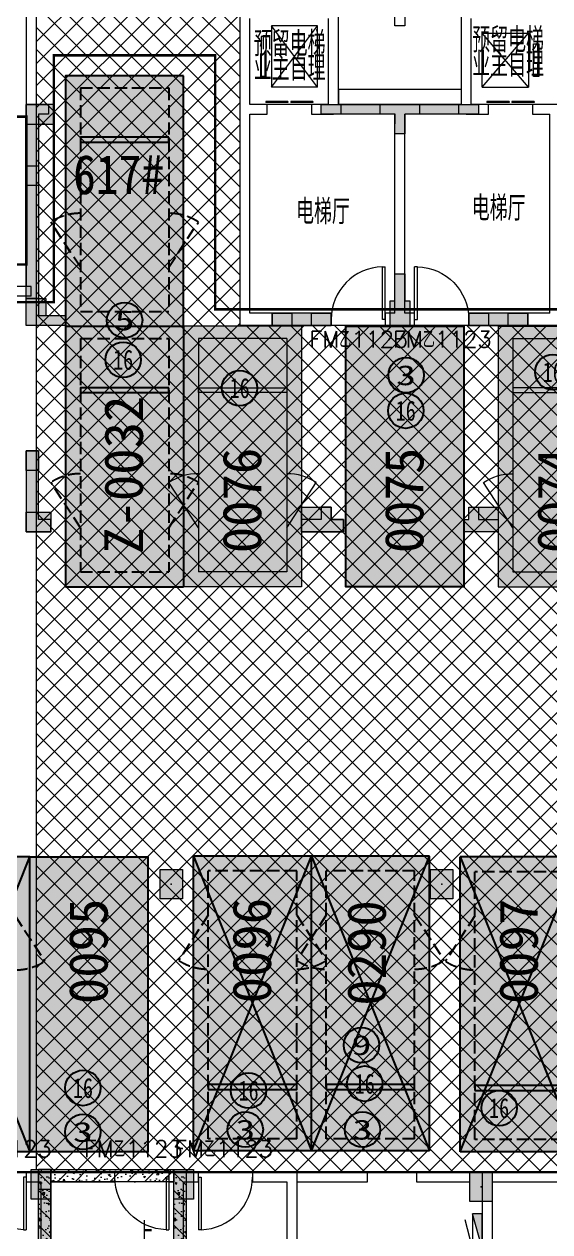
# Model space of a CAD drawing. Extents: x -264757 to 86229, y 4049843 to 4347093.
# Drawn here: x -49333 to -38639, y 4259662 to 4284241 of the extents above; entities that cross this region are included whole.
import ezdxf
from ezdxf.enums import TextEntityAlignment as Align
from ezdxf.xclip import XClip

# ---------------------------------------------------------------- set-up
doc = ezdxf.new("R2010")
doc.units = 0
doc.header["$LTSCALE"] = 1000
doc.header["$MEASUREMENT"] = 0
doc.header["$XCLIPFRAME"] = 0
doc.linetypes.add('AX-01DK-PB01$1$A-001-车位参照B1$0$A-001-车位参照B1$0$A-001-车位参照B1$0$A-H4-001-基本图形$0$A-001-车位B1$0$DASH', pattern=[0.35, 0.25, -0.1])
doc.linetypes.add('DASH', pattern=[0.35, 0.25, -0.1])
for name, color, linetype in [('AX-01DK-PB01$0$A-2-Text', 8, 'Continuous'), ('不利因素1-紧邻消火栓', 7, 'Continuous'), ('不利因素3-紧邻房间出入口', 7, 'Continuous'), ('不利因素5-单面靠墙', 7, 'Continuous'), ('不利因素9-坡道上停车', 7, 'Continuous'), ('不可售车位', 255, 'Continuous'), ('大车位', 7, 'Continuous'), ('子母车位', 7, 'Continuous'), ('普通车位', 7, 'Continuous')]:
    doc.layers.add(name, color=color, linetype=linetype)
doc.layers.add('AX-01DK-PB01$0$AX-001DK-01-PB01-02$0$A-3-WinF(Text)', color=8, linetype='Continuous', plot=False)
doc.layers.add('无关图层', color=8, linetype='Continuous', lineweight=0)
doc.layers.add('车位归属楼栋范围线', color=7, linetype='Continuous', true_color=0x19e6c7)
doc.styles.add('AX-01DK-PB01$0$_TCH_DIM', font='SIMPLEX', dxfattribs={"bigfont": 'GBCBIG'})
doc.styles.add('AX-01DK-PB01$0$AX-001DK-01-PB01-02$0$_TCH_WINDOW', font='SIMPLEX', dxfattribs={"bigfont": 'GBCBIG'})
doc.styles.add('AX-01DK-PB01$0$Standard', font='gbenor.shx', dxfattribs={"bigfont": 'gbcbig.shx'})
doc.styles.add('AX-01DK-PB01$1$AX-001DK-01-PB01-02$0$黑体', font='simhei.ttf')
doc.styles.add('AX-ACK-BIANH1$0$黑体', font='simhei.ttf')
doc.styles.add('AX-ACK-P01-WALL$0$黑体', font='simhei.ttf')
doc.styles.add('SX-ACK-PB01-WNC-ALL$0$黑体', font='simhei.ttf')
doc.styles.add('黑体', font='simhei.ttf')

# ---------------------------------------------------------------- blocks, each defined once
blk = doc.blocks.new('A$C7e5eb487')
at = {"layer": '普通车位', "true_color": 0xf18f8e}
h = blk.add_hatch(color=11, dxfattribs=at)
h.dxf.hatch_style = 1
h.paths.add_polyline_path([(2400, 0), (2400, -5300), (0, -5300), (0, 0)])
blk = doc.blocks.new('普通车位')
at = {"layer": '无关图层'}
for p, q in [((-2.253, 3.186), (0.077, 3.764)), ((1.352, -1.38), (0.077, 3.764)), ((-1.889, 2.967), (-0.142, 3.4)), ((1.001, -1.21), (-0.142, 3.4)), ((-0.977, -1.958), (-2.253, 3.186)), ((-0.746, -1.643), (-1.889, 2.967)), ((-0.746, -1.643), (1.001, -1.21)), ((-0.977, -1.958), (1.352, -1.38))]:
    blk.add_line(p, q, dxfattribs=at)
for points in [[(0.074, 2.527), (0.879, 1.777)], [(-1.673, 2.094), (-2.033, 1.054)]]:
    blk.add_lwpolyline(points, dxfattribs=at)
blk.add_lwpolyline([(0.76, -0.239), (-0.987, -0.673), (-1.011, -0.575), (0.736, -0.142)], close=True, dxfattribs=at)
for centre, start, end in [((0.074, 2.527), 283.9287, 316.9845), ((-1.673, 2.094), 250.873, 283.9287)]:
    blk.add_arc(centre, 1.1, start, end, dxfattribs=at)
at = {"layer": '普通车位', "xscale": -0.0009999999999999812, "yscale": 0.0009999999999999812, "zscale": 0.0009999999999999812, "rotation": 13.92873520577783}
blk.add_blockref('A$C7e5eb487', (0.077, 3.764), dxfattribs=at)
blk = doc.blocks.new('A$C741380cb')
at = {"layer": '子母车位', "true_color": 0x0617f9}
h = blk.add_hatch(color=5, dxfattribs=at)
h.dxf.hatch_style = 1
h.paths.add_polyline_path([(2400, 0), (2400, -10400), (0, -10400), (0, 0)])
blk = doc.blocks.new('子母车位1')
at = {"layer": '子母车位', "color": 8, "linetype": 'AX-01DK-PB01$1$A-001-车位参照B1$0$A-001-车位参照B1$0$A-001-车位参照B1$0$A-H4-001-基本图形$0$A-001-车位B1$0$DASH'}
for p, q in [((330318, -478521), (332118, -478521)), ((330318, -478521), (330318, -483071, 0)), ((332118, -478521), (332118, -483071, 0)), ((330318, -483071, 0), (332118, -483071, 0)), ((330318, -483621, 0), (332118, -483621, 0)), ((330318, -483621, 0), (330318, -488371)), ((332118, -483621, 0), (332118, -488371)), ((330318, -488371), (332118, -488371))]:
    blk.add_line(p, q, dxfattribs=at)
at = {"layer": '子母车位', "color": 83}
for p, q in [((330018, -483371, 0), (330018, -488671)), ((330018, -483371, 0), (332418, -483371, 0)), ((332418, -483371, 0), (332418, -488671)), ((330018, -488671), (332418, -488671))]:
    blk.add_line(p, q, dxfattribs=at)
blk.add_lwpolyline([(332418, -478271), (330018, -478271), (330018, -483371), (332418, -483371)], close=True, dxfattribs=at)
at = {"layer": '子母车位'}
blk.add_lwpolyline([(332118, -479521), (330318, -479521), (330318, -479621), (332118, -479621)], close=True, dxfattribs=at)
at = {"layer": '子母车位', "linetype": 'AX-01DK-PB01$1$A-001-车位参照B1$0$A-001-车位参照B1$0$A-001-车位参照B1$0$A-H4-001-基本图形$0$A-001-车位B1$0$DASH'}
for points in [[(330318, -482171), (329718, -481249)], [(332118, -482171), (332718, -481249)]]:
    blk.add_lwpolyline(points, dxfattribs=at)
at = {"layer": '子母车位', "elevation": 0}
blk.add_lwpolyline([(332118, -484621), (330318, -484621), (330318, -484721), (332118, -484721)], close=True, dxfattribs=at)
at = {"layer": '子母车位', "linetype": 'AX-01DK-PB01$1$A-001-车位参照B1$0$A-001-车位参照B1$0$A-001-车位参照B1$0$A-H4-001-基本图形$0$A-001-车位B1$0$DASH', "elevation": 0}
for points in [[(330318, -487471), (329718, -486549)], [(332118, -487471), (332718, -486549)]]:
    blk.add_lwpolyline(points, dxfattribs=at)
at = {"layer": '子母车位', "linetype": 'AX-01DK-PB01$1$A-001-车位参照B1$0$A-001-车位参照B1$0$A-001-车位参照B1$0$A-H4-001-基本图形$0$A-001-车位B1$0$DASH'}
for centre, start, end in [((330318, -482171, 0), 89.9997, 123.0554), ((332118, -482171, 0), 56.9439, 89.9997), ((330318, -487471), 89.9997, 123.0554), ((332118, -487471), 56.9439, 89.9997)]:
    blk.add_arc(centre, 1100, start, end, dxfattribs=at)
at = {"layer": '子母车位', "rotation": 179.9996583709065}
blk.add_blockref('A$C741380cb', (332418, -488671), dxfattribs=at)
blk = doc.blocks.new('大车位1')
at = {"layer": '大车位', "true_color": 0xe806f9}
h = blk.add_hatch(color=6, dxfattribs=at)
h.dxf.hatch_style = 1
h.paths.add_polyline_path([(2400, 6000), (2400, 0), (0, 0), (0, 6000)])
at = {"layer": '大车位', "color": 83}
for p, q in [((0, 0), (0, 6000, 0)), ((2400, 6000, 0), (0, 6000, 0)), ((2400, 0), (2400, 6000, 0)), ((2400, 0), (0, 0))]:
    blk.add_line(p, q, dxfattribs=at)
at = {"layer": '大车位', "color": 8, "linetype": 'AX-01DK-PB01$1$A-001-车位参照B1$0$A-001-车位参照B1$0$A-001-车位参照B1$0$A-H4-001-基本图形$0$A-001-车位B1$0$DASH'}
for p, q in [((2100, 5700, 0), (300, 5700, 0)), ((300, 250), (300, 5700, 0)), ((2100, 250), (2100, 5700, 0)), ((2100, 250), (300, 250))]:
    blk.add_line(p, q, dxfattribs=at)
at = {"layer": '大车位', "color": 83, "elevation": 0}
blk.add_lwpolyline([(0, 6000), (2400, 0)], dxfattribs=at)
at = {"layer": '大车位', "color": 83}
blk.add_lwpolyline([(0, 0), (2400, 6000)], dxfattribs=at)
at = {"layer": '大车位', "linetype": 'AX-01DK-PB01$1$A-001-车位参照B1$0$A-001-车位参照B1$0$A-001-车位参照B1$0$A-H4-001-基本图形$0$A-001-车位B1$0$DASH'}
for points in [[(300, 4800), (-300, 3878)], [(2100, 4800), (2700, 3878)]]:
    blk.add_lwpolyline(points, dxfattribs=at)
at = {"layer": '大车位'}
blk.add_lwpolyline([(300, 1250), (2100, 1250), (2100, 1350), (300, 1350)], close=True, dxfattribs=at)
at = {"layer": '大车位', "linetype": 'AX-01DK-PB01$1$A-001-车位参照B1$0$A-001-车位参照B1$0$A-001-车位参照B1$0$A-H4-001-基本图形$0$A-001-车位B1$0$DASH'}
for centre, start, end in [((300, 4800, 0), 236.9443, 270), ((2100, 4800, 0), 270, 303.0557)]:
    blk.add_arc(centre, 1100, start, end, dxfattribs=at)
blk = doc.blocks.new('SX-ACK-PB01-WNC-ALL$0$20200722.21182536')
at = {"layer": '不利因素3-紧邻房间出入口', "true_color": 0xe4d218}
h = blk.add_hatch(color=52, dxfattribs=at)
h.dxf.hatch_style = 1
edge = h.paths.add_edge_path()
edge.add_arc((360, 360), 360, 0, 360)
at = {"layer": '不利因素3-紧邻房间出入口'}
blk.add_circle((360, 360), 360, dxfattribs=at)
at = {"layer": '不利因素3-紧邻房间出入口', "style": 'SX-ACK-PB01-WNC-ALL$0$黑体', "width": 1.390625}
blk.add_text('3', height=407, dxfattribs=at).set_placement((156, 156), (564, 156), align=Align.FIT)
blk = doc.blocks.new('SX-ACK-PB01-WNC-ALL$0$20200722.21183209')
at = {"layer": '不利因素5-单面靠墙', "true_color": 0x6d711d}
h = blk.add_hatch(color=66, dxfattribs=at)
h.dxf.hatch_style = 1
edge = h.paths.add_edge_path()
edge.add_arc((360, 360), 360, 0, 360)
at = {"layer": '不利因素5-单面靠墙'}
blk.add_circle((360, 360), 360, dxfattribs=at)
at = {"layer": '不利因素5-单面靠墙', "style": 'SX-ACK-PB01-WNC-ALL$0$黑体', "width": 1.390625}
blk.add_text('5', height=407, dxfattribs=at).set_placement((156, 156), (564, 156), align=Align.FIT)
blk = doc.blocks.new('AX-ACK-P01-WALL$0$20200722.21184440')
at = {"layer": '不利因素9-坡道上停车', "true_color": 0x6a96bd}
h = blk.add_hatch(color=153, dxfattribs=at)
h.dxf.hatch_style = 1
edge = h.paths.add_edge_path()
edge.add_arc((360, 360), 360, 0, 360)
at = {"layer": '不利因素9-坡道上停车'}
blk.add_circle((360, 360), 360, dxfattribs=at)
at = {"layer": '不利因素9-坡道上停车', "style": 'AX-ACK-P01-WALL$0$黑体', "width": 0.695313}
blk.add_text('16', height=407.3, dxfattribs=at).set_placement((156, 156), (564, 156), align=Align.FIT)
blk = doc.blocks.new('20200722.21175556')
at = {"layer": '不利因素1-紧邻消火栓', "true_color": 0x3c6a45}
h = blk.add_hatch(color=97, dxfattribs=at)
h.dxf.hatch_style = 1
edge = h.paths.add_edge_path()
edge.add_arc((360, 360), 360, 0, 360)
at = {"layer": '不利因素1-紧邻消火栓'}
blk.add_circle((360, 360), 360, dxfattribs=at)
at = {"layer": '不利因素1-紧邻消火栓', "style": '黑体', "width": 1.390625}
blk.add_text('9', height=407, dxfattribs=at).set_placement((156, 156), (564, 156), align=Align.FIT)
blk = doc.blocks.new('销控车位')
at = {"layer": '不可售车位', "true_color": 0x757b8a}
h = blk.add_hatch(color=8, dxfattribs=at)
h.dxf.hatch_style = 1
h.paths.add_polyline_path([(2400, 0), (2400, -5300), (0, -5300), (0, 0)])
at = {"layer": '不可售车位', "color": 8, "true_color": 0x757b8a}
blk.add_lwpolyline([(2400, 0), (2400, -5300), (0, -5300), (0, 0)], close=True, dxfattribs=at)
blk = doc.blocks.new('sadfsadfasf')
at = {"layer": '不可售车位', "true_color": 0x757b8a}
h = blk.add_hatch(color=8, dxfattribs=at)
h.dxf.hatch_style = 1
h.paths.add_polyline_path([(2400, 6000), (2400, 0), (0, 0), (0, 6000)])
at = {"layer": '不可售车位', "color": 8, "true_color": 0x757b8a}
blk.add_lwpolyline([(2400, 6000), (2400, 0), (0, 0), (0, 6000)], close=True, dxfattribs=at)
blk = doc.blocks.new('SX-613-PB02-WNC')
at = {"layer": '无关图层'}
for points in [[(21350, 16270), (21350, 15670), (20950, 15670), (20950, 16270)], [(21350, 16270), (21100, 16270), (21100, 15870), (21350, 15870)], [(24250, 16270), (24250, 15670), (23850, 15670), (23850, 16270)]]:
    blk.add_hatch(color=256, dxfattribs=at).paths.add_polyline_path(points)
h = blk.add_hatch(color=256, dxfattribs=at)
h.dxf.hatch_style = 1
h.paths.add_polyline_path([(21100, 16220), (21350, 16220), (21350, 12650), (21100, 12650)])
h = blk.add_hatch(color=256, dxfattribs=at)
h.dxf.hatch_style = 1
h.paths.add_polyline_path([(23850, 16220), (24100, 16220), (24100, 12650), (23850, 12650)])
for points in [[(21350, 16270), (21350, 15670), (20950, 15670), (20950, 16270)], [(21350, 12550), (21100, 12550), (21100, 16270), (21350, 16270)], [(21100, 16270), (21350, 16270), (21350, 12650), (21100, 12650)], [(21350, 16270), (21100, 16270), (21100, 15870), (21350, 15870)], [(24250, 16270), (24250, 15670), (23850, 15670), (23850, 16270)], [(24100, 12550), (23850, 12550), (23850, 16270), (24100, 16270)], [(23850, 16270), (24100, 16270), (24100, 12650), (23850, 12650)]]:
    blk.add_lwpolyline(points, close=True, dxfattribs=at)
blk = doc.blocks.new('SX-613-PB02-DQ')
at = {"layer": '无关图层'}
h = blk.add_hatch(dxfattribs=at)
h.set_pattern_fill('ARMORED', color=256, scale=50, angle=90, style=0)
h.set_pattern_definition([(140, (4127576.97, 75403.6), (31.376067, 358.630091), [37.5, -412.5]), (85, (4127576.97, 75403.6), (-376.096067, -69.375667), [30, -330]), (190.4514, (4127579.6, 75433.5), (-344.71977, 289.25469), [31.870095, -350.571056]), (136.1842, (4127476.97, 75403.6), (82.759507, 533.620524), [56.25, -618.75]), (186.6356, (4127483.87, 75448.1), (-487.058935, 467.33135), [47.805144, -525.8565]), (81.1842, (4127476.97, 75403.6), (-487.0593, 467.33097), [45, -495]), (111, (4127501.97, 75453.6), (201.309445, 298.453526), [37.5, -412.5]), (56, (4127501.97, 75453.6), (-362.575023, 121.657666), [30, -330]), (161.4514, (4127518.75, 75478.5), (-161.265248, 420.111314), [31.870095, -350.571056]), (127.5, (4127576.97, 75403.61), (-166.446927, 6.0799277), [0, -326, 0, -335, 0, -331.25]), (97.5, (4127576.97, 75403.61), (-197.205856, 131.534769), [0, -191, 0, -318.5, 0, -126.25]), (57.5, (4127576.97, 75292.11), (11.277436, 266.911218), [0, -125, 0, -390, 0, -517.5]), (47.5, (4127576.97, 75242.11), (-50.052491, 291.593085), [0, -162.5, 0, -259, 0, -367.5]), (135, (4127576.97, 75403.6), (-176.776695, -176.776695), [])])
h.paths.add_polyline_path([(22199, 13950), (22199, 17870), (22449, 17870), (22449, 13950)])
h = blk.add_hatch(dxfattribs=at)
h.set_pattern_fill('ARMORED', color=256, scale=50, style=0)
h.set_pattern_definition([(50, (82483.1, -4087458.02), (358.630091, -31.376067), [37.5, -412.5]), (355, (82483.1, -4087458.02), (-69.375667, 376.096067), [30, -330]), (100.4514, (82513, -4087460.64), (289.25469, 344.71977), [31.870095, -350.571056]), (46.1842, (82483.1, -4087358), (533.620524, -82.759507), [56.25, -618.75]), (96.6356, (82527.6, -4087364.9), (467.33135, 487.058935), [47.805144, -525.8565]), (351.1842, (82483.1, -4087358), (467.33097, 487.0593), [45, -495]), (21, (82533.1, -4087383.02), (298.453526, -201.309445), [37.5, -412.5]), (326, (82533.1, -4087383.02), (121.657666, 362.575023), [30, -330]), (71.4514, (82557.98, -4087399.8), (420.111314, 161.265248), [31.870095, -350.571056]), (37.5, (82483.11, -4087458.02), (6.0799277, 166.446927), [0, -326, 0, -335, 0, -331.25]), (7.5, (82483.11, -4087458.02), (131.534769, 197.205856), [0, -191, 0, -318.5, 0, -126.25]), (327.5, (82371.61, -4087458.02), (266.911218, -11.277436), [0, -125, 0, -390, 0, -517.5]), (317.5, (82321.6, -4087458.02), (291.593085, 50.052491), [0, -162.5, 0, -259, 0, -367.5]), (45, (82483.1, -4087458.02), (-176.776695, 176.776695), [])])
h.paths.add_polyline_path([(22449, 17920), (24949, 17920), (24949, 17670), (22449, 17670)])
h = blk.add_hatch(dxfattribs=at)
h.set_pattern_fill('ARMORED', color=256, scale=50, angle=90, style=0)
h.set_pattern_definition([(140, (4130326.97, 75403.6), (31.376067, 358.630091), [37.5, -412.5]), (85, (4130326.97, 75403.6), (-376.096067, -69.375667), [30, -330]), (190.4514, (4130329.6, 75433.5), (-344.71977, 289.25469), [31.870095, -350.571056]), (136.1842, (4130226.97, 75403.6), (82.759507, 533.620524), [56.25, -618.75]), (186.6356, (4130233.87, 75448.1), (-487.058935, 467.33135), [47.805144, -525.8565]), (81.1842, (4130226.97, 75403.6), (-487.0593, 467.33097), [45, -495]), (111, (4130251.97, 75453.6), (201.309445, 298.453526), [37.5, -412.5]), (56, (4130251.97, 75453.6), (-362.575023, 121.657666), [30, -330]), (161.4514, (4130268.75, 75478.48), (-161.265248, 420.111314), [31.870095, -350.571056]), (127.5, (4130326.97, 75403.61), (-166.446927, 6.0799277), [0, -326, 0, -335, 0, -331.25]), (97.5, (4130326.97, 75403.61), (-197.205856, 131.534769), [0, -191, 0, -318.5, 0, -126.25]), (57.5, (4130326.97, 75292.11), (11.277436, 266.911218), [0, -125, 0, -390, 0, -517.5]), (47.5, (4130326.97, 75242.1), (-50.052491, 291.593085), [0, -162.5, 0, -259, 0, -367.5]), (135, (4130326.97, 75403.6), (-176.776695, -176.776695), [])])
h.paths.add_polyline_path([(24949, 13950), (24949, 17870), (25199, 17870), (25199, 13950)])
for points in [[(22199, 13950), (22199, 17920), (22449, 17920), (22449, 13950)], [(22449, 17920), (24949, 17920), (24949, 17670), (22449, 17670)], [(24949, 13950), (24949, 17920), (25199, 17920), (25199, 13950)]]:
    blk.add_lwpolyline(points, close=True, dxfattribs=at)
blk = doc.blocks.new('SX-CK-PB001-WNC$1$20211103.13313578')
at = {"layer": '无关图层'}
h = blk.add_hatch(color=256, dxfattribs=at)
h.dxf.hatch_style = 1
h.paths.add_polyline_path([(0, 600), (450, 600), (450, 0), (0, 0)])
blk.add_lwpolyline([(0, 600), (450, 600), (450, 0), (0, 0)], close=True, dxfattribs=at)
blk.add_point((225, 300), dxfattribs=at)
blk = doc.blocks.new('AX-01DK-PB01$0$$DorLib2D$00000001')
at = {"layer": '无关图层'}
for p, q in [((0.45, 0.975), (0.5, 0.975)), ((0.45, 0), (0.45, 0.975)), ((0.5, 0), (0.5, 0.975)), ((0.5, 0), (0.45, 0))]:
    blk.add_line(p, q, dxfattribs=at)
at = {"layer": '无关图层', "lineweight": 13}
blk.add_arc((0.475, 0), 0.975, 91.4693, 180, dxfattribs=at)
blk = doc.blocks.new('AX-01DK-PB01$0$AX-001DK-01-PP01$0$AX-001DK-01-PP01$0$$DORLIB2D$00000127')
at = {"layer": '无关图层'}
for points in [[(-0.533, 0.795), (-0.533, 0.69)], [(-0.033, 0.795), (-0.533, 0.795)], [(-0.033, 0.69), (-0.533, 0.69)], [(-0.033, 0.795), (-0.033, 0.69)], [(0.533, 0.795), (0.033, 0.795)], [(0.033, 0.795), (0.033, 0.69)], [(0.533, 0.69), (0.033, 0.69)], [(0.533, 0.795), (0.533, 0.69)], [(0.5, 0.5), (-0.5, 0.5)]]:
    blk.add_lwpolyline(points, dxfattribs=at)
blk = doc.blocks.new('PX-03CK-XHS$1$$TWTSYS$00000508')
at = {"layer": '无关图层'}
for p, q in [((-0.5, 0.5), (0.324, 1.224)), ((-0.5, 0.5), (-0.5, -0.5)), ((-0.5, -0.5), (0.5, 0.5)), ((0.5, 0.5), (-0.5, 0.5)), ((0.5, -0.5), (0.5, 0.5)), ((-0.5, -0.5), (0.5, -0.5))]:
    blk.add_line(p, q, dxfattribs=at)
blk.add_solid([(0.5, -0.5), (0.5, 0.5), (-0.5, -0.5)], dxfattribs=at)

msp = doc.modelspace()

# ---------------------------------------------------------------- hatches: boundary and pattern name
at = {"layer": '无关图层'}
h = msp.add_hatch(color=256, dxfattribs=at)
h.dxf.hatch_style = 1
h.paths.add_polyline_path([(-48839.8, 4282608), (-48839.8, 4282408), (-49039.6, 4282408), (-49039.5, 4278658), (-49289.7, 4278658), (-49289.8, 4282608)])
for points in [[(-48739.4, 4282608.6), (-49289.6, 4282608.6), (-49289.6, 4282208.6), (-48739.4, 4282208.6)], [(-43288.6, 4282607.5), (-42888.4, 4282608), (-42888.4, 4282407), (-43288.6, 4282406.4)], [(-41287.9, 4282608), (-41287.9, 4282408), (-41588, 4282408), (-41588.3, 4282008), (-41789.3, 4282008), (-41788.6, 4282408), (-42089, 4282408), (-42089, 4282608)], [(-40488.8, 4282607.5), (-40088.6, 4282608), (-40088.6, 4282407), (-40488.8, 4282406.4)], [(-49038.9, 4281358), (-49039.2, 4280958), (-49289.8, 4280958), (-49289.4, 4281358)], [(-41889.6, 4278608), (-41789.6, 4278608), (-41789.6, 4279158), (-41589.6, 4279158), (-41589.6, 4278608), (-41489.6, 4278608), (-41489.6, 4278108), (-41889.6, 4278108)], [(-49289.8, 4278658), (-48889.6, 4278658), (-48889.6, 4278308), (-48490, 4278308), (-48490, 4278108), (-49289.8, 4278108)], [(-44290.3, 4278358), (-43890.3, 4278358.6), (-43890.3, 4278107.5), (-44290.3, 4278107)], [(-43489.6, 4278358), (-43089.6, 4278358.6), (-43089.6, 4278107.5), (-43489.6, 4278107)], [(-40290.3, 4278358), (-39890.3, 4278358.6), (-39890.3, 4278107.5), (-40290.3, 4278107)], [(-39489.6, 4278358), (-39089.6, 4278358.6), (-39089.6, 4278107.5), (-39489.6, 4278107)], [(-49038.9, 4275558), (-49039.2, 4275158), (-49289.8, 4275158), (-49289.4, 4275558)], [(-43689, 4274408), (-43089, 4274408), (-43089, 4274158), (-42838.6, 4274158), (-42838.6, 4273908), (-43689, 4273908)], [(-40288.6, 4274408), (-39688.6, 4274408), (-39688.6, 4273908), (-40288.6, 4273908), (-40388.6, 4273908), (-40388.4, 4274158), (-40288.6, 4274158)], [(-49289.6, 4274309), (-48789.6, 4274309), (-48789.6, 4273908), (-49289.6, 4273908)], [(-48789.1, 4260928), (-48789.1, 4260328), (-49189.1, 4260328), (-49189.1, 4260928)], [(-48789.1, 4260928), (-49039.1, 4260928), (-49039.1, 4260528), (-48789.1, 4260528)], [(-45888.9, 4260928), (-45888.9, 4260328), (-46288.9, 4260328), (-46288.9, 4260928)]]:
    msp.add_hatch(color=256, dxfattribs=at).paths.add_polyline_path(points)
h = msp.add_hatch(color=256, dxfattribs=at)
h.dxf.hatch_style = 1
h.paths.add_polyline_path([(-43290, 4282608), (-40090, 4282608), (-40090, 4282408), (-41590, 4282408), (-41590, 4282008), (-41790, 4282008), (-41790, 4282408), (-43290, 4282408)])
h = msp.add_hatch(color=256, dxfattribs=at)
h.dxf.hatch_style = 1
h.paths.add_polyline_path([(-43090, 4278358.6), (-44290.3, 4278358.6), (-44290.3, 4278107), (-43090, 4278107)])
h = msp.add_hatch(color=256, dxfattribs=at)
h.dxf.hatch_style = 1
h.paths.add_polyline_path([(-39090, 4278358.6), (-40290.3, 4278358.6), (-40290.3, 4278107), (-39090, 4278107)])
h = msp.add_hatch(color=256, dxfattribs=at)
h.dxf.hatch_style = 1
h.paths.add_polyline_path([(-48789.6, 4273908), (-48789.6, 4274158), (-49039.6, 4274158), (-49039.6, 4275558), (-49289.6, 4275558), (-49289.6, 4273908)])
h = msp.add_hatch(color=256, dxfattribs=at)
h.dxf.hatch_style = 1
h.paths.add_polyline_path([(-42838.6, 4273908), (-42838.6, 4274158), (-43088.6, 4274158), (-43088.6, 4274408), (-43288.6, 4274408), (-43288.6, 4274158), (-43688.6, 4274158), (-43688.6, 4273908), (-43288.6, 4273908)])
h = msp.add_hatch(color=256, dxfattribs=at)
h.dxf.hatch_style = 1
h.paths.add_polyline_path([(-40388.6, 4273908), (-40388.6, 4274158), (-40288.6, 4274158), (-40288.6, 4274408), (-40088.6, 4274408), (-40088.6, 4274158), (-39688.6, 4274158), (-39688.6, 4273908), (-40088.6, 4273908)])
h = msp.add_hatch(color=256, dxfattribs=at)
h.dxf.hatch_style = 1
h.paths.add_polyline_path([(-49039.1, 4260878), (-48789.1, 4260878), (-48789.1, 4257308), (-49039.1, 4257308)])
h = msp.add_hatch(color=256, dxfattribs=at)
h.dxf.hatch_style = 1
h.paths.add_polyline_path([(-46289.1, 4260878), (-46039.1, 4260878), (-46039.1, 4257308), (-46289.1, 4257308)])

# ---------------------------------------------------------------- linework, layer by layer
for p, q in [((-49289.6, 4286358), (-49289.6, 4278901.7)), ((-49089.6, 4286158), (-49089.8, 4260928)), ((-49089.7, 4267270.4), (-30202.1, 4286158)), ((-49089.6, 4286158), (-49089.6, 4278701.7)), ((-49089.6, 4283884), (-46815.6, 4286158)), ((-49089.6, 4283434.9), (-46366.5, 4286158)), ((-49089.6, 4282985.9), (-45917.5, 4286158)), ((-49089.6, 4282536.9), (-45468.5, 4286158)), ((-49089.6, 4282087.9), (-45019.5, 4286158)), ((-44939.6, 4282273.5), (-48824.2, 4286158)), ((-44939.6, 4282722.5), (-48375.2, 4286158)), ((-44939.6, 4283171.5), (-47926.1, 4286158)), ((-44939.6, 4283620.5), (-47477.1, 4286158)), ((-44939.6, 4284069.5), (-47028.1, 4286158)), ((-44939.6, 4278108), (-44939.6, 4286158)), ((-49089.7, 4266821.4), (-29939.6, 4285971.5)), ((-44939.6, 4281824.4), (-49089.6, 4285974.4)), ((-49089.6, 4281638.9), (-44939.6, 4285788.9)), ((-49089.7, 4266372.3), (-29939.6, 4285522.5)), ((-44939.6, 4281375.4), (-49089.6, 4285525.4)), ((-49089.6, 4281189.9), (-44939.6, 4285339.9)), ((-49089.7, 4265923.3), (-29939.6, 4285073.5)), ((-44939.6, 4280926.4), (-49089.6, 4285076.4)), ((-49089.6, 4280740.8), (-44939.6, 4284890.9)), ((-49089.7, 4265474.3), (-29939.6, 4284624.4)), ((-44939.6, 4280477.4), (-49089.6, 4284627.4)), ((-49089.6, 4280291.8), (-44939.6, 4284441.9)), ((-44939.6, 4282507), (-44939.6, 4284457)), ((-42939.6, 4282607), (-42939.6, 4284457)), ((-40439.6, 4282607), (-40439.6, 4284457)), ((-49089.8, 4265025.3), (-29939.6, 4284175.4)), ((-44939.6, 4280028.4), (-49089.6, 4284178.4)), ((-44739.6, 4282607), (-44739.6, 4284357)), ((-43364.6, 4284207), (-44304.6, 4284207)), ((-44304.6, 4284207), (-44304.6, 4282957)), ((-44304.6, 4282957), (-43364.6, 4284207)), ((-43364.6, 4282957), (-44304.6, 4284207)), ((-43364.6, 4282957), (-43364.6, 4284207)), ((-43139.6, 4282607), (-43139.6, 4284357)), ((-40239.6, 4282607), (-40239.6, 4284357)), ((-49089.6, 4279842.8), (-44939.6, 4283992.9)), ((-44409.6, 4283987), (-44514.6, 4283987)), ((-44514.6, 4283987), (-44514.6, 4283177)), ((-44409.6, 4283177), (-44409.6, 4283987)), ((-40014.6, 4282957), (-40014.6, 4284057)), ((-40014.6, 4284057), (-39074.6, 4284057)), ((-39074.6, 4282957), (-40014.6, 4284057)), ((-40014.6, 4282957), (-39074.6, 4284057)), ((-39074.6, 4284057), (-39074.6, 4282957)), ((-49089.8, 4264576.3), (-29939.6, 4283726.4)), ((-44939.6, 4279579.4), (-49089.6, 4283729.4)), ((-38969.6, 4283177), (-38969.6, 4283837)), ((-38969.6, 4283837), (-38864.6, 4283837)), ((-38864.6, 4283837), (-38864.6, 4283177)), ((-49089.7, 4279393.8), (-44939.6, 4283543.8)), ((-49089.8, 4264127.3), (-29939.6, 4283277.4)), ((-44939.6, 4279130.4), (-49089.6, 4283280.4)), ((-44409.6, 4283177), (-44514.6, 4283177)), ((-38864.6, 4283177), (-38969.6, 4283177)), ((-49089.7, 4278944.8), (-44939.6, 4283094.8)), ((-49089.8, 4263678.2), (-29939.6, 4282828.4)), ((-44939.6, 4278681.4), (-49089.6, 4282831.4)), ((-49089.7, 4278495.8), (-44939.6, 4282645.8)), ((-44939.6, 4278107), (-44939.6, 4282507)), ((-44389.6, 4282607), (-44739.6, 4282607)), ((-44389.6, 4282407), (-44389.6, 4282607)), ((-43139.6, 4282607), (-43489.6, 4282607)), ((-43489.6, 4282607), (-43489.6, 4282407)), ((-41689.2, 4282607), (-42939.6, 4282607)), ((-40439.6, 4282607), (-41689.2, 4282607)), ((-39889.6, 4282607), (-40239.6, 4282607)), ((-39889.6, 4282407), (-39889.6, 4282607)), ((-38439.4, 4282607), (-38989.6, 4282607)), ((-38989.6, 4282607), (-38989.6, 4282407)), ((-49089.8, 4263229.2), (-29939.6, 4282379.4)), ((-49089.7, 4278046.8), (-44939.6, 4282196.8)), ((-44939.6, 4278232.3), (-49089.6, 4282382.4)), ((-44739.6, 4278357), (-44739.6, 4282407)), ((-44739.6, 4282407), (-44389.6, 4282407)), ((-43489.6, 4282407), (-43039.6, 4282407)), ((-41789.2, 4282407), (-43039.6, 4282407)), ((-41789.2, 4278357), (-41789.2, 4282407)), ((-40339.6, 4282407), (-41589.2, 4282407)), ((-41589.2, 4278357), (-41589.2, 4282407)), ((-40339.6, 4282407), (-39889.6, 4282407)), ((-38989.6, 4282407), (-38639.4, 4282407)), ((-38639.4, 4278357), (-38639.4, 4282407)), ((-28034.3, 4260878), (-49089.6, 4281933.4)), ((-49089.8, 4262780.2), (-29939.6, 4281930.4)), ((-49089.7, 4277597.7), (-44939.6, 4281747.8)), ((-49089.8, 4262331.2), (-29939.6, 4281481.4)), ((-28483.3, 4260878), (-49089.6, 4281484.3)), ((-49089.7, 4277148.7), (-44939.6, 4281298.8)), ((-49089.8, 4261882.2), (-29939.6, 4281032.3)), ((-28932.3, 4260878), (-49089.6, 4281035.3)), ((-49089.7, 4276699.7), (-44939.6, 4280849.8)), ((-49089.8, 4261433.2), (-29939.6, 4280583.3)), ((-29381.3, 4260878), (-49089.6, 4280586.3)), ((-49089.7, 4276250.7), (-44939.6, 4280400.8)), ((-49089.8, 4260984.1), (-29939.6, 4280134.3)), ((-29830.3, 4260878), (-49089.6, 4280137.3)), ((-49089.7, 4275801.7), (-44939.6, 4279951.7)), ((-30279.4, 4260878), (-49089.7, 4279688.3)), ((-49089.7, 4275352.7), (-44939.6, 4279502.7)), ((-48746.9, 4260878), (-29939.6, 4279685.3)), ((-30728.4, 4260878), (-49089.7, 4279239.3)), ((-48297.9, 4260878), (-29939.6, 4279236.3)), ((-49089.7, 4274903.6), (-44939.6, 4279053.7)), ((-49189.6, 4278901.7), (-50189.6, 4278901.7)), ((-49189.6, 4278701.7), (-49189.6, 4278901.7)), ((-31477.4, 4261178), (-49089.7, 4278790.3)), ((-47848.9, 4260878), (-29939.6, 4278787.3)), ((-49189.6, 4278701.7), (-50289.6, 4278701.7)), ((-49089.7, 4274454.6), (-44939.6, 4278604.7)), ((-31926.4, 4261178), (-49089.7, 4278341.3)), ((-47399.9, 4260878), (-29939.6, 4278338.3)), ((-43089.2, 4278357), (-44739.6, 4278357)), ((-43089.2, 4278107), (-43089.2, 4278357)), ((-41789.2, 4278357), (-41989.2, 4278357)), ((-41989.2, 4278357), (-41989.2, 4278107)), ((-41389.2, 4278357), (-41589.2, 4278357)), ((-41389.2, 4278107), (-41389.2, 4278357)), ((-38639.4, 4278357), (-40289.2, 4278357)), ((-40289.2, 4278357), (-40289.2, 4278107)), ((-49089.7, 4274005.6), (-44939.6, 4278155.7)), ((-49089.7, 4273556.6), (-44538.3, 4278108)), ((-49089.7, 4273107.6), (-44089.2, 4278108)), ((-49089.7, 4272658.6), (-43640.2, 4278108)), ((-49089.7, 4272209.5), (-43191.2, 4278108)), ((-49089.7, 4271760.5), (-42742.2, 4278108)), ((-49089.7, 4271311.5), (-42293.2, 4278108)), ((-49089.7, 4270862.5), (-41844.2, 4278108)), ((-49089.7, 4270413.5), (-41395.2, 4278108)), ((-49089.7, 4269964.5), (-40946.2, 4278108)), ((-49089.7, 4269515.4), (-40497.1, 4278108)), ((-49089.7, 4269066.4), (-40048.1, 4278108)), ((-49089.7, 4268617.4), (-39599.1, 4278108)), ((-49089.7, 4268168.4), (-39150.1, 4278108)), ((-49089.7, 4267719.4), (-38701.1, 4278108)), ((-46950.8, 4260878), (-29721.6, 4278107.3)), ((-46501.8, 4260878), (-29274.1, 4278105.8)), ((-46052.8, 4260878), (-28826.6, 4278104.3)), ((-45603.8, 4260878), (-28379.1, 4278102.7)), ((-45154.8, 4260878), (-27931.6, 4278101.2)), ((-38439.4, 4278108), (-44939.6, 4278108)), ((-44939.6, 4278107), (-43089.2, 4278107)), ((-27585.3, 4260878), (-44815.3, 4278108)), ((-44705.8, 4260878), (-27484.1, 4278099.7)), ((-27136.3, 4260878), (-44366.3, 4278108)), ((-44256.8, 4260878), (-27036.6, 4278098.2)), ((-26687.3, 4260878), (-43917.3, 4278108)), ((-43807.8, 4260878), (-26589.1, 4278096.7)), ((-26238.2, 4260878), (-43468.2, 4278108)), ((-43358.7, 4260878), (-26141.6, 4278095.2)), ((-25789.2, 4260878), (-43019.2, 4278108)), ((-42909.7, 4260878), (-25694.1, 4278093.6)), ((-25340.2, 4260878), (-42570.2, 4278108)), ((-42460.7, 4260878), (-25246.6, 4278092.1)), ((-25139.2, 4261126.1), (-42121.2, 4278108)), ((-41989.2, 4278107), (-41689.2, 4278107)), ((-41689.2, 4278107), (-41389.2, 4278107)), ((-25139.2, 4261575.1), (-41672.2, 4278108)), ((-25139.2, 4262024.1), (-41223.2, 4278108)), ((-25139.2, 4262473.1), (-40774.2, 4278108)), ((-25139.2, 4262922.1), (-40325.2, 4278108)), ((-40289.2, 4278107), (-38439.4, 4278107)), ((-25139.2, 4263371.1), (-39876.1, 4278108)), ((-25139.2, 4263820.1), (-39427.1, 4278108)), ((-25139.2, 4264269.1), (-38978.1, 4278108)), ((-32375.4, 4261178), (-49089.7, 4277892.3)), ((-42011.7, 4260878), (-25139.2, 4277750.5)), ((-32824.4, 4261178), (-49089.7, 4277443.3)), ((-41562.7, 4260878), (-25139.2, 4277301.5)), ((-33273.4, 4261178), (-49089.7, 4276994.3)), ((-41113.7, 4260878), (-25139.2, 4276852.5)), ((-33722.5, 4261178), (-49089.7, 4276545.2)), ((-40664.7, 4260878), (-25139.2, 4276403.4)), ((-33989.7, 4260996.2), (-49089.7, 4276096.2)), ((-40215.6, 4260878), (-25139.2, 4275954.4)), ((-34320.5, 4260878), (-49089.7, 4275647.2)), ((-39766.6, 4260878), (-25139.2, 4275505.4)), ((-34769.5, 4260878), (-49089.7, 4275198.2)), ((-39317.6, 4260878), (-25139.2, 4275056.4)), ((-35218.5, 4260878), (-49089.7, 4274749.2)), ((-38868.6, 4260878), (-25139.2, 4274607.4)), ((-35667.5, 4260878), (-49089.7, 4274300.2)), ((-36116.5, 4260878), (-49089.7, 4273851.2)), ((-36565.5, 4260878), (-49089.7, 4273402.2)), ((-37014.6, 4260878), (-49089.7, 4272953.2)), ((-37463.6, 4260878), (-49089.7, 4272504.2)), ((-37912.6, 4260878), (-49089.7, 4272055.1)), ((-38361.6, 4260878), (-49089.7, 4271606.1)), ((-38810.6, 4260878), (-49089.7, 4271157.1)), ((-39259.6, 4260878), (-49089.7, 4270708.1)), ((-39708.6, 4260878), (-49089.7, 4270259.1)), ((-40157.6, 4260878), (-49089.7, 4269810.1)), ((-40606.7, 4260878), (-49089.7, 4269361.1)), ((-41055.7, 4260878), (-49089.7, 4268912.1)), ((-41504.7, 4260878), (-49089.7, 4268463.1)), ((-41953.7, 4260878), (-49089.7, 4268014.1)), ((-42402.7, 4260878), (-49089.7, 4267565)), ((-42851.7, 4260878), (-49089.7, 4267116)), ((-43300.7, 4260878), (-49089.7, 4266667)), ((-43749.7, 4260878), (-49089.7, 4266218)), ((-44198.8, 4260878), (-49089.7, 4265769)), ((-44647.8, 4260878), (-49089.8, 4265320)), ((-45096.8, 4260878), (-49089.8, 4264871)), ((-45545.8, 4260878), (-49089.8, 4264422)), ((-45994.8, 4260878), (-49089.8, 4263973)), ((-46443.8, 4260878), (-49089.8, 4263524)), ((-46892.8, 4260878), (-49089.8, 4263075)), ((-47341.8, 4260878), (-49089.8, 4262625.9)), ((-47790.9, 4260878), (-49089.8, 4262176.9)), ((-48239.9, 4260878), (-49089.8, 4261727.9)), ((-48688.9, 4260878), (-49089.8, 4261278.9)), ((-48889.7, 4260878), (-49289.7, 4260878)), ((-49289.7, 4260878), (-49289.7, 4260678)), ((-49089.8, 4260928), (-48989.1, 4260928)), ((-48989.1, 4260928), (-48989.7, 4260878)), ((-48989.7, 4260878), (-46089.7, 4260878)), ((-47489.7, 4260878), (-48889.7, 4260878)), ((-47489.7, 4260678), (-47489.7, 4260878)), ((-46189.7, 4260878), (-46389.7, 4260878)), ((-46389.7, 4260878), (-46389.7, 4260678)), ((-45789.7, 4260878), (-46189.7, 4260878)), ((-46089.7, 4260878), (-46089.7, 4260878)), ((-46089.7, 4260878), (-43789.3, 4260878)), ((-45789.7, 4260678), (-45789.7, 4260878)), ((-43789.3, 4260878), (-44689.7, 4260878)), ((-44689.7, 4260878), (-44689.7, 4260678)), ((-43789.3, 4260878), (-43789.3, 4260878)), ((-43789.3, 4260878), (-40014.6, 4260878)), ((-42350.5, 4260878), (-43789.3, 4260878)), ((-43789.3, 4260878), (-43789.3, 4260678)), ((-43789.3, 4260878), (-43789.3, 4256957.8)), ((-42350.5, 4260678), (-42350.5, 4260878)), ((-40264.6, 4260878), (-41350.5, 4260878)), ((-41350.5, 4260878), (-41350.5, 4260678)), ((-40264.6, 4260678), (-40264.6, 4260878)), ((-40014.6, 4260878), (-40014.6, 4260878)), ((-40014.6, 4260878), (-33989.7, 4260878)), ((-40014.6, 4260878), (-40014.6, 4256957.8)), ((-35389.7, 4260878), (-40014.6, 4260878)), ((-49289.7, 4260678), (-48989.7, 4260678)), ((-48989.7, 4257357.8), (-48989.7, 4260678)), ((-48789.7, 4260678), (-47489.7, 4260678)), ((-48789.7, 4257057.8), (-48789.7, 4260678)), ((-46389.7, 4260678), (-46289.7, 4260678)), ((-46289.7, 4257057.8), (-46289.7, 4260678)), ((-46089.7, 4260678), (-45789.7, 4260678)), ((-46089.7, 4257357.8), (-46089.7, 4260678)), ((-44689.7, 4260678), (-43989.3, 4260678)), ((-43989.3, 4260678), (-43989.3, 4257357.8)), ((-43789.3, 4260678), (-42350.5, 4260678)), ((-41350.5, 4260678), (-40264.6, 4260678)), ((-39814.6, 4260678), (-39814.6, 4257357.8)), ((-39814.6, 4260678), (-35389.7, 4260678))]:
    msp.add_line(p, q, dxfattribs=at)
for points in [[(-41039.6, 4288677, 0, 0, 0), (-41030.3, 4283824.8, 0, 0, 0), (-42331.9, 4283824.8, 0, 0, 0), (-42331.9, 4286475.9, 0, 120, 0), (-42331.9, 4286025.9, 0, 0, 0)], [(-49089.7, 4270041.8, 0, 0, 0), (-25139.3, 4270041.8, 0, 80, 0), (-25439.3, 4270041.8, 0, 0, 0)]]:
    msp.add_lwpolyline(points, format="xyseb", dxfattribs=at)
for points in [[(-41789.6, 4288727), (-41589.6, 4288727), (-41589.6, 4284207), (-41789.6, 4284207), (-41789.6, 4288727)], [(-43364.6, 4282957), (-44304.6, 4282957)], [(-40014.6, 4282957), (-39074.6, 4282957)], [(-40439.6, 4282608), (-40439.6, 4282908), (-42939.6, 4282908), (-42939.6, 4282608), (-40439.6, 4282607), (-40439.6, 4282908)]]:
    msp.add_lwpolyline(points, dxfattribs=at)
at = {"layer": '无关图层', "ltscale": 0.5}
msp.add_lwpolyline([(-48839.8, 4282608), (-48839.8, 4282408), (-49039.6, 4282408), (-49039.5, 4278658), (-49289.7, 4278658), (-49289.8, 4282608)], close=True, dxfattribs=at)
at = {"layer": '无关图层'}
for points in [[(-48739.4, 4282608.6), (-49289.6, 4282608.6), (-49289.6, 4282208.6), (-48739.4, 4282208.6)], [(-43290, 4282608), (-40090, 4282608), (-40090, 4282408), (-41590, 4282408), (-41590, 4282008), (-41790, 4282008), (-41790, 4282408), (-43290, 4282408)], [(-43288.6, 4282607.5), (-42888.4, 4282608), (-42888.4, 4282407), (-43288.6, 4282406.4)], [(-41287.9, 4282608), (-41287.9, 4282408), (-41588, 4282408), (-41588.3, 4282008), (-41789.3, 4282008), (-41788.6, 4282408), (-42089, 4282408), (-42089, 4282608)], [(-40488.8, 4282607.5), (-40088.6, 4282608), (-40088.6, 4282407), (-40488.8, 4282406.4)], [(-49038.9, 4281358), (-49039.2, 4280958), (-49289.8, 4280958), (-49289.4, 4281358)], [(-41889.6, 4278608), (-41789.6, 4278608), (-41789.6, 4279158), (-41589.6, 4279158), (-41589.6, 4278608), (-41489.6, 4278608), (-41489.6, 4278108), (-41889.6, 4278108)], [(-49289.8, 4278658), (-48889.6, 4278658), (-48889.6, 4278308), (-48490, 4278308), (-48490, 4278108), (-49289.8, 4278108)], [(-49289.6, 4278658), (-49039.6, 4278658), (-49039.6, 4278308), (-48489.6, 4278308), (-48489.6, 4278108), (-49289.6, 4278108)], [(-44290.3, 4278358), (-43890.3, 4278358.6), (-43890.3, 4278107.5), (-44290.3, 4278107)], [(-43090, 4278358.6), (-44290.3, 4278358.6), (-44290.3, 4278107), (-43090, 4278107)], [(-43489.6, 4278358), (-43089.6, 4278358.6), (-43089.6, 4278107.5), (-43489.6, 4278107)], [(-40290.3, 4278358), (-39890.3, 4278358.6), (-39890.3, 4278107.5), (-40290.3, 4278107)], [(-39090, 4278358.6), (-40290.3, 4278358.6), (-40290.3, 4278107), (-39090, 4278107)], [(-39489.6, 4278358), (-39089.6, 4278358.6), (-39089.6, 4278107.5), (-39489.6, 4278107)], [(-49038.9, 4275558), (-49039.2, 4275158), (-49289.8, 4275158), (-49289.4, 4275558)], [(-48789.6, 4273908), (-48789.6, 4274158), (-49039.6, 4274158), (-49039.6, 4275558), (-49289.6, 4275558), (-49289.6, 4273908)], [(-43689, 4274408), (-43089, 4274408), (-43089, 4274158), (-42838.6, 4274158), (-42838.6, 4273908), (-43689, 4273908)], [(-42838.6, 4273908), (-42838.6, 4274158), (-43088.6, 4274158), (-43088.6, 4274408), (-43288.6, 4274408), (-43288.6, 4274158), (-43688.6, 4274158), (-43688.6, 4273908), (-43288.6, 4273908)], [(-40388.6, 4273908), (-40388.6, 4274158), (-40288.6, 4274158), (-40288.6, 4274408), (-40088.6, 4274408), (-40088.6, 4274158), (-39688.6, 4274158), (-39688.6, 4273908), (-40088.6, 4273908)], [(-40288.6, 4274408), (-39688.6, 4274408), (-39688.6, 4273908), (-40288.6, 4273908), (-40388.6, 4273908), (-40388.4, 4274158), (-40288.6, 4274158)], [(-49289.6, 4274309), (-48789.6, 4274309), (-48789.6, 4273908), (-49289.6, 4273908)], [(-48789.1, 4260928), (-48789.1, 4260328), (-49189.1, 4260328), (-49189.1, 4260928)], [(-49039.1, 4260928), (-48789.1, 4260928), (-48789.1, 4257308), (-49039.1, 4257308)], [(-48789.1, 4260928), (-49039.1, 4260928), (-49039.1, 4260528), (-48789.1, 4260528)], [(-48788.9, 4257208), (-49038.9, 4257208), (-49038.9, 4260928), (-48788.9, 4260928)], [(-46289.1, 4260928), (-46039.1, 4260928), (-46039.1, 4257308), (-46289.1, 4257308)], [(-46038.9, 4257208), (-46288.9, 4257208), (-46288.9, 4260928), (-46038.9, 4260928)], [(-45888.9, 4260928), (-45888.9, 4260328), (-46288.9, 4260328), (-46288.9, 4260928)]]:
    msp.add_lwpolyline(points, close=True, dxfattribs=at)
at = {"layer": '无关图层', "const_width": 50}
msp.add_lwpolyline([(-49289.6, 4282358.2), (-50138.1, 4282358.2), (-50138.1, 4279348.6), (-49289.6, 4279348.6)], close=True, dxfattribs=at)
at = {"layer": '车位归属楼栋范围线', "linetype": 'DASH', "ltscale": 5, "const_width": 50}
for points in [[(11156.7, 4256914.1), (5611.1, 4256914.1), (5611.1, 4261703), (-12756.9, 4261703), (-12758.5, 4256962.4), (-18439, 4256962.1), (-18439, 4267038), (-25253.3, 4267038), (-25253.3, 4260878), (-51289.7, 4260878), (-51289.7, 4257064.8), (-54175.3, 4257064.8), (-54175.3, 4272678.8), (-56088.9, 4272678.8), (-56090.2, 4296158), (-56090.2, 4312805.1)], [(-24939.5, 4256957.9), (-24967.7, 4278358.5), (-30349.1, 4278358.5), (-30349.1, 4283662.2), (-37919.8, 4283662.2), (-37919.8, 4278437.3), (-45449.6, 4278437.3), (-45449.6, 4283607.1), (-48731.6, 4283607.1), (-48731.6, 4278581.5), (-55544.8, 4278581.5), (-55544.8, 4272808.3), (-62130, 4272808.3), (-62130, 4283788), (-65326.6, 4283788), (-65326.6, 4278420.4), (-70778.2, 4278420.4), (-70778.2, 4267381.2), (-70139.7, 4267381.2), (-70139.1, 4257208)]]:
    msp.add_lwpolyline(points, dxfattribs=at)

# ---------------------------------------------------------------- block references
at = {"layer": '不利因素1-紧邻消火栓'}
msp.add_blockref('20200722.21175556', (-42830.7, 4263102), dxfattribs=at)
at = {"layer": '不利因素3-紧邻房间出入口'}
for p in [(-41924.4, 4276736.6), (-48498, 4261335.9), (-45194.3, 4261382.4), (-42811.5, 4261382.4)]:
    msp.add_blockref('SX-ACK-PB01-WNC-ALL$0$20200722.21182536', p, dxfattribs=at)
at = {"layer": '不利因素5-单面靠墙'}
msp.add_blockref('SX-ACK-PB01-WNC-ALL$0$20200722.21183209', (-47649.1, 4277854), dxfattribs=at)
at = {"layer": '不利因素9-坡道上停车'}
for p in [(-47679.2, 4277051.1), (-38940.4, 4276800), (-45310.3, 4276474.5), (-41930.3, 4276014.5), (-42765.9, 4262317.6), (-48497.3, 4262229.7), (-45127.4, 4262178), (-40031.2, 4261821.4)]:
    msp.add_blockref('AX-ACK-P01-WALL$0$20200722.21184440', p, dxfattribs=at)
at = {"layer": '不可售车位'}
for name, p in [('销控车位', (-42789.6, 4278091.8)), ('sadfsadfasf', (-49214.5, 4261291.8))]:
    msp.add_blockref(name, p, dxfattribs=at)
at = {"layer": '大车位'}
for p in [(-51614.5, 4261291.8), (-45889.2, 4261308, 0), (-43489.2, 4261308, 0), (-40462.6, 4261291.8, 0)]:
    msp.add_blockref('大车位1', p, dxfattribs=at)
at = {"layer": '子母车位', "rotation": 0.0003416290935707719}
msp.add_blockref('子母车位1', (-378510.6, 4761460.8), dxfattribs=at)
at = {"layer": '无关图层'}
for name, p, xscale, yscale, zscale, rotation in [('AX-01DK-PB01$0$AX-001DK-01-PP01$0$AX-001DK-01-PP01$0$$DORLIB2D$00000127', (-43939.6, 4282507), 900, 200, 200, 7.174070222237814e-09), ('AX-01DK-PB01$0$AX-001DK-01-PP01$0$AX-001DK-01-PP01$0$$DORLIB2D$00000127', (-39439.6, 4282507), -900, -200, 200, 179.9999999925303), ('PX-03CK-XHS$1$$TWTSYS$00000508', (-40114.6, 4259678), 700, 200, 700, 90)]:
    msp.add_blockref(name, p, dxfattribs=dict(at, xscale=xscale, yscale=yscale, zscale=zscale, rotation=rotation))
ref = msp.add_blockref('AX-01DK-PB01$0$$DorLib2D$00000001', (-42539.2, 4278232), dxfattribs=dict(at, xscale=-1100, yscale=-1100, zscale=250, rotation=180.0000000004404))
ref.add_attrib('A', 'FM乙1123', (-43530.2, 4277656.9), dxfattribs={"layer": 'AX-01DK-PB01$0$AX-001DK-01-PB01-02$0$A-3-WinF(Text)', "height": 337.59, "style": 'AX-01DK-PB01$0$AX-001DK-01-PB01-02$0$_TCH_WINDOW'})
ref = msp.add_blockref('AX-01DK-PB01$0$$DorLib2D$00000001', (-40839.2, 4278232), dxfattribs=dict(at, xscale=1100, yscale=-1100, zscale=250, rotation=179.9999999995595))
ref.add_attrib('A', 'FM乙1123', (-41830.2, 4277657), dxfattribs={"layer": 'AX-01DK-PB01$0$AX-001DK-01-PB01-02$0$A-3-WinF(Text)', "height": 337.59, "rotation": 360, "style": 'AX-01DK-PB01$0$AX-001DK-01-PB01-02$0$_TCH_WINDOW'})
for name, p in [('SX-CK-PB001-WNC$1$20211103.13313578', (-46564.6, 4266438)), ('SX-CK-PB001-WNC$1$20211103.13313578', (-41064.6, 4266438)), ('SX-613-PB02-WNC', (-70139.1, 4244658)), ('SX-CK-PB001-WNC$1$20211103.13313578', (-40264.6, 4260278))]:
    msp.add_blockref(name, p, dxfattribs=at)
ref = msp.add_blockref('AX-01DK-PB01$0$$DorLib2D$00000001', (-49839.7, 4260778), dxfattribs=dict(at, xscale=1100, yscale=-1100, zscale=200, rotation=359.9999999999072))
ref.add_attrib('A', 'FM乙1123', (-50780.3, 4261182.9), dxfattribs={"layer": 'AX-01DK-PB01$0$AX-001DK-01-PB01-02$0$A-3-WinF(Text)', "height": 337.59, "style": 'AX-01DK-PB01$0$AX-001DK-01-PB01-02$0$_TCH_WINDOW'})
ref = msp.add_blockref('AX-01DK-PB01$0$$DorLib2D$00000001', (-46939.7, 4260778), dxfattribs=dict(at, xscale=1100, yscale=-1100, zscale=200, rotation=359.9999999999605))
ref.add_attrib('A', 'FM乙1123', (-48119, 4261182.9), dxfattribs={"layer": 'AX-01DK-PB01$0$AX-001DK-01-PB01-02$0$A-3-WinF(Text)', "height": 337.59, "style": 'AX-01DK-PB01$0$AX-001DK-01-PB01-02$0$_TCH_WINDOW'})
ref = msp.add_blockref('AX-01DK-PB01$0$$DorLib2D$00000001', (-45239.7, 4260778), dxfattribs=dict(at, xscale=1100, yscale=1100, zscale=200, rotation=180))
ref.add_attrib('A', 'FM乙1123', (-46281, 4261182.9), dxfattribs={"layer": 'AX-01DK-PB01$0$AX-001DK-01-PB01-02$0$A-3-WinF(Text)', "height": 337.59, "style": 'AX-01DK-PB01$0$AX-001DK-01-PB01-02$0$_TCH_WINDOW'})
ref = msp.add_blockref('SX-613-PB02-DQ', (-71239.1, 4243008), dxfattribs=at)
XClip(ref).set_block_clipping_path([(557.9093382464, 6345.0000804734), (55218.0745697021, 24161.9717679125)])
at = {"layer": '普通车位', "extrusion": (0, 0, -1), "zscale": -1000.000000000019}
for p, xscale, yscale, rotation in [((45109.2, 4276426.5), -1000.000000000019, 1000.00000000002, 193.9287352057778), ((38270, 4276426.5), 1000.000000000019, 1000.000000000019, 166.0712647942222)]:
    msp.add_blockref('普通车位', p, dxfattribs=dict(at, xscale=xscale, yscale=yscale, rotation=rotation))

# ---------------------------------------------------------------- texts
at = {"layer": 'AX-01DK-PB01$0$A-2-Text', "color": 7, "style": 'AX-01DK-PB01$0$_TCH_DIM'}
msp.add_text('上', height=506.4, dxfattribs=at).set_placement((-47059.7, 4259355.5))
at = {"layer": '无关图层', "style": 'AX-01DK-PB01$0$Standard'}
for s, p in [('预留电梯', (-44661.3, 4283587.5)), ('预留电梯', (-40218, 4283665.8)), ('业主自理', (-44661.3, 4283093.1)), ('业主自理', (-40218, 4283171.4)), ('电梯厅', (-43801.7, 4280170)), ('电梯厅', (-40228.2, 4280240.9))]:
    msp.add_text(s, height=506.38, dxfattribs=at).set_placement(p)
at = {"layer": '无关图层', "style": 'AX-01DK-PB01$1$AX-001DK-01-PB01-02$0$黑体', "width": 0.85}
msp.add_text('617#', height=800, dxfattribs=at).set_placement((-48337.6, 4280781.8))
at = {"layer": '无关图层', "style": 'AX-ACK-BIANH1$0$黑体'}
for s, p in [('Z-0032', (-46916.8, 4273461.2)), ('0076', (-44510.5, 4273474.5, 0)), ('0075', (-41210.5, 4273474.5, 0)), ('0074', (-38110.6, 4273474.5, 0)), ('0095', (-47635.4, 4264297, 0)), ('0096', (-44310.2, 4264313.3, 0)), ('0290', (-41975.4, 4264264.7, 0)), ('0097', (-38883.5, 4264297, 0))]:
    msp.add_text(s, height=788.61, rotation=90, dxfattribs=at).set_placement(p)

doc.saveas('drawing.dxf')
